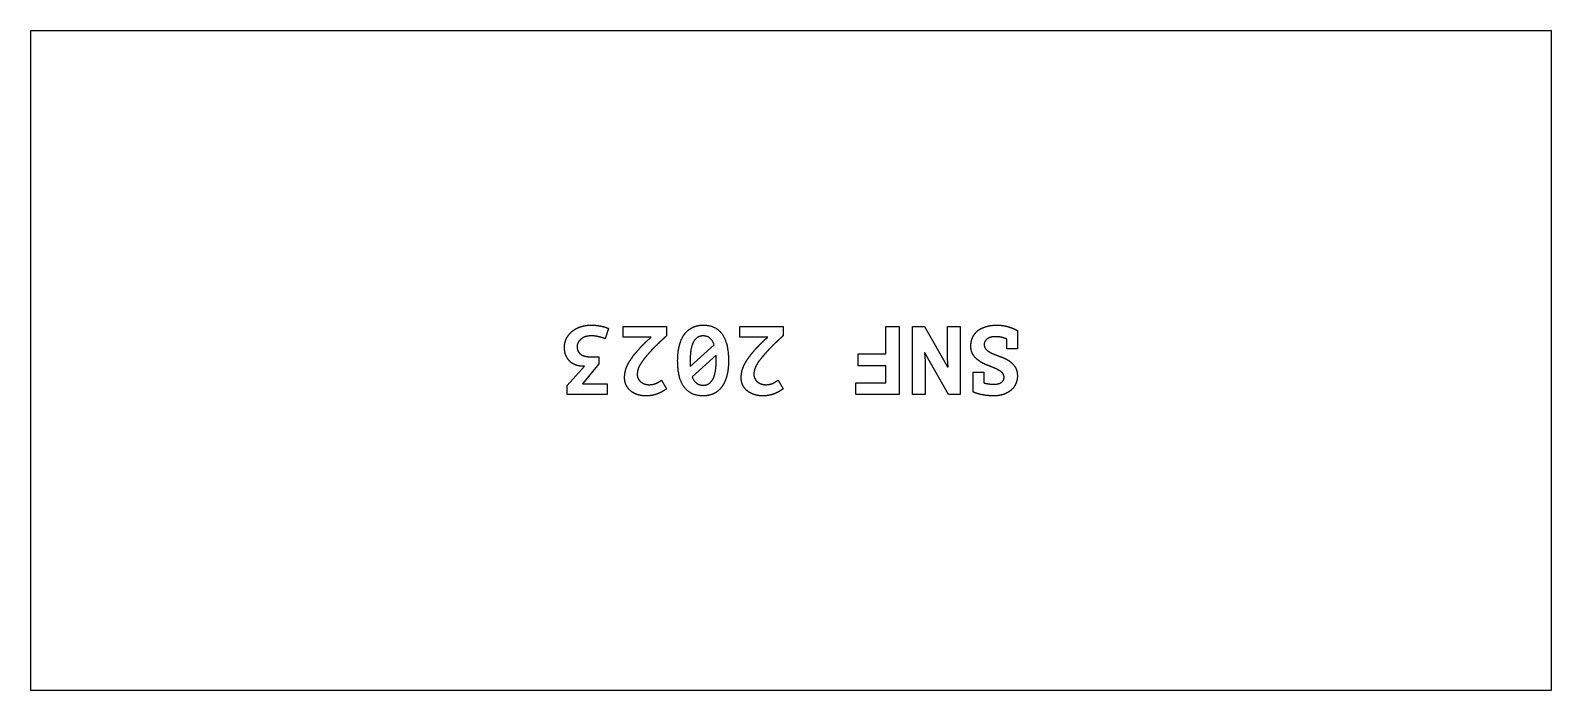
# Model space of a CAD drawing. Header units: millimetres. Extents: x -56 to 56, y -24 to 24.
import ezdxf

# ---------------------------------------------------------------- set-up
doc = ezdxf.new("R2010")
doc.units = ezdxf.units.MM
doc.layers.get('0').update_dxf_attribs({"linetype": 'CONTINUOUS'})

msp = doc.modelspace()

# ---------------------------------------------------------------- linework, layer by layer
for p, q in [((-13.41, 2.36), (-13.66, 1.59)), ((-12.34, 2.5), (-9.15, 2.5)), ((-12.34, 1.71), (-12.34, 2.5)), ((-9.15, 2.5), (-9.15, 1.81)), ((-3.76, 2.5), (-0.58, 2.5)), ((-3.76, 1.71), (-3.76, 2.5)), ((-0.58, 2.5), (-0.58, 1.81)), ((6.96, 0.48), (6.96, 2.5)), ((6.96, 2.5), (7.94, 2.5)), ((7.94, 2.5), (7.94, -2.5)), ((8.94, -2.5), (8.94, 2.5)), ((8.94, 2.5), (9.8, 2.5)), ((9.8, 2.5), (11.51, -0.46)), ((11.5, 0.14), (11.5, 2.5)), ((11.5, 2.5), (12.43, 2.5)), ((12.43, 2.5), (12.43, -2.5)), ((-10.28, 1.71), (-12.34, 1.71)), ((-7.4, -0.43), (-5.65, 1.16)), ((-1.71, 1.71), (-3.76, 1.71)), ((15.86, 0.87), (15.86, 1.57)), ((16.65, 2.2), (16.65, 0.87)), ((-14.53, 0.26), (-14.13, 0.26)), ((-14.13, 0.26), (-14.13, -0.25)), ((-5.51, 0.39), (-7.26, -1.2)), ((4.93, -0.39), (4.93, 0.48)), ((4.93, 0.48), (6.96, 0.48)), ((9.84, 0.56), (9.81, 0.56)), ((9.81, 0.56), (9.87, -0.04)), ((11.57, -2.5), (9.84, 0.56)), ((11.54, -0.46), (11.5, 0.14)), ((16.65, 0.87), (15.86, 0.87)), ((-16.44, -1.85), (-15.18, -0.42)), ((-15.18, -0.42), (-15.34, -0.42)), ((-14.13, -0.25), (-15.33, -1.72)), ((6.96, -0.39), (4.93, -0.39)), ((6.96, -1.63), (6.96, -0.39)), ((9.87, -0.04), (9.87, -2.5)), ((11.51, -0.46), (11.54, -0.46)), ((13.39, -2.31), (13.39, -0.86)), ((13.39, -0.86), (14.18, -0.86)), ((14.18, -0.86), (14.18, -1.65)), ((-16.44, -2.5), (-16.44, -1.85)), ((-15.33, -1.72), (-13.52, -1.72)), ((-13.52, -1.72), (-13.52, -2.5)), ((-9.52, -1.44), (-9.15, -2.09)), ((-0.95, -1.44), (-0.58, -2.09)), ((4.77, -2.5), (4.77, -1.63)), ((4.77, -1.63), (6.96, -1.63)), ((-13.52, -2.5), (-16.44, -2.5)), ((7.94, -2.5), (4.77, -2.5)), ((9.87, -2.5), (8.94, -2.5)), ((12.43, -2.5), (11.57, -2.5))]:
    msp.add_line(p, q)
for points in [[(55.89, 24.27), (-55.9, 24.25), (-55.89, -24.27), (55.9, -24.25)], [(55.9, -3.25), (55.9, 3.25), (55.9, 24.25), (-55.9, 24.25), (-55.9, 2.76), (-55.9, -2.76), (-55.9, -24.25), (55.9, -24.25)]]:
    msp.add_lwpolyline(points, close=True)
for points in [[(-16.04, 2.18), (-15.76, 2.39), (-15.41, 2.5)], [(-15.41, 2.5), (-15.05, 2.6), (-14.67, 2.6)], [(-14.67, 2.6), (-14.35, 2.6), (-14.03, 2.54)], [(-14.03, 2.54), (-13.71, 2.48), (-13.41, 2.36)], [(-7.81, 1.96), (-7.56, 2.28), (-7.21, 2.44)], [(-7.21, 2.44), (-6.87, 2.6), (-6.45, 2.6)], [(-6.45, 2.6), (-5.54, 2.6), (-5.06, 1.94)], [(13.76, 2.22), (14.02, 2.41), (14.37, 2.5)], [(14.37, 2.5), (14.72, 2.6), (15.13, 2.6)], [(15.13, 2.6), (15.4, 2.6), (15.64, 2.56)], [(15.64, 2.56), (15.86, 2.52), (16.06, 2.45)], [(16.06, 2.45), (16.26, 2.39), (16.41, 2.32)], [(16.41, 2.32), (16.56, 2.24), (16.65, 2.2)], [(-16.65, 0.95), (-16.65, 1.35), (-16.48, 1.66)], [(-16.48, 1.66), (-16.31, 1.97), (-16.04, 2.18)], [(-15.64, 1.33), (-15.72, 1.18), (-15.72, 1.01)], [(-15.42, 1.58), (-15.56, 1.47), (-15.64, 1.33)], [(-15.09, 1.76), (-15.29, 1.69), (-15.42, 1.58)], [(-14.66, 1.81), (-14.89, 1.81), (-15.09, 1.76)], [(-14.36, 1.79), (-14.51, 1.81), (-14.66, 1.81)], [(-14.08, 1.73), (-14.22, 1.77), (-14.36, 1.79)], [(-13.83, 1.66), (-13.94, 1.7), (-14.08, 1.73)], [(-13.66, 1.59), (-13.72, 1.63), (-13.83, 1.66)], [(-11.22, 0.78), (-11.06, 0.97), (-10.89, 1.14)], [(-10.89, 1.14), (-10.73, 1.31), (-10.56, 1.46)], [(-10.56, 1.46), (-10.41, 1.61), (-10.28, 1.71)], [(-9.65, 1.35), (-9.81, 1.2), (-9.99, 1.02)], [(-9.36, 1.62), (-9.49, 1.5), (-9.65, 1.35)], [(-9.15, 1.81), (-9.24, 1.73), (-9.36, 1.62)], [(-8.33, -0.01), (-8.33, 0.65), (-8.19, 1.14)], [(-8.19, 1.14), (-8.06, 1.63), (-7.81, 1.96)], [(-7.16, 1.38), (-7.41, 0.94), (-7.41, -0.01)], [(-6.46, 1.81), (-6.91, 1.81), (-7.16, 1.38)], [(-5.65, 1.16), (-5.87, 1.81), (-6.46, 1.81)], [(-5.06, 1.94), (-4.59, 1.26), (-4.59, -0.01)], [(-2.65, 0.79), (-2.49, 0.97), (-2.32, 1.14)], [(-2.32, 1.14), (-2.16, 1.31), (-1.99, 1.46)], [(-1.99, 1.46), (-1.84, 1.61), (-1.71, 1.71)], [(-1.08, 1.35), (-1.24, 1.2), (-1.42, 1.02)], [(-0.79, 1.62), (-0.92, 1.5), (-1.08, 1.35)], [(-0.58, 1.81), (-0.66, 1.74), (-0.79, 1.62)], [(13.22, 1.05), (13.22, 1.44), (13.36, 1.73)], [(13.36, 1.73), (13.51, 2.02), (13.76, 2.22)], [(14.42, 1.59), (14.2, 1.43), (14.2, 1.16)], [(14.2, 1.16), (14.2, 0.92), (14.39, 0.77)], [(15.04, 1.75), (14.64, 1.75), (14.42, 1.59)], [(15.46, 1.71), (15.26, 1.75), (15.04, 1.75)], [(15.82, 1.59), (15.66, 1.66), (15.46, 1.71)], [(15.86, 1.57), (15.84, 1.58), (15.82, 1.59)], [(-16.54, 0.36), (-16.65, 0.61), (-16.65, 0.95)], [(-16.24, -0.07), (-16.43, 0.1), (-16.54, 0.36)], [(-15.72, 1.01), (-15.72, 0.79), (-15.63, 0.65)], [(-15.63, 0.65), (-15.54, 0.5), (-15.39, 0.41)], [(-15.39, 0.41), (-15.23, 0.33), (-15.01, 0.29)], [(-15.01, 0.29), (-14.79, 0.26), (-14.53, 0.26)], [(-11.85, -0.04), (-11.72, 0.16), (-11.54, 0.41)], [(-11.54, 0.41), (-11.39, 0.59), (-11.22, 0.78)], [(-10.76, 0.16), (-10.95, -0.07), (-11.06, -0.26)], [(-10.34, 0.65), (-10.59, 0.38), (-10.76, 0.16)], [(-9.99, 1.02), (-10.17, 0.84), (-10.34, 0.65)], [(-5.5, 0.2), (-5.51, 0.29), (-5.51, 0.39)], [(-5.5, -0.01), (-5.5, 0.1), (-5.5, 0.2)], [(-3.28, -0.04), (-3.15, 0.16), (-2.96, 0.41)], [(-2.96, 0.41), (-2.82, 0.59), (-2.65, 0.79)], [(-2.19, 0.16), (-2.38, -0.06), (-2.49, -0.26)], [(-1.77, 0.65), (-2.01, 0.38), (-2.19, 0.16)], [(-1.42, 1.02), (-1.6, 0.84), (-1.77, 0.65)], [(13.41, 0.39), (13.22, 0.65), (13.22, 1.05)], [(13.86, -0.05), (13.59, 0.12), (13.41, 0.39)], [(14.39, 0.77), (14.56, 0.62), (14.84, 0.5)], [(14.84, 0.5), (15.1, 0.39), (15.42, 0.27)], [(15.42, 0.27), (15.74, 0.16), (16.01, -0.01)], [(-15.83, -0.33), (-16.06, -0.24), (-16.24, -0.07)], [(-15.34, -0.42), (-15.59, -0.42), (-15.83, -0.33)], [(-12.23, -1.27), (-12.23, -1.04), (-12.19, -0.84)], [(-12.19, -0.84), (-12.15, -0.64), (-12.06, -0.44)], [(-12.06, -0.44), (-11.99, -0.25), (-11.85, -0.04)], [(-11.24, -0.64), (-11.3, -0.84), (-11.3, -1.04)], [(-11.3, -1.04), (-11.3, -1.18), (-11.24, -1.32)], [(-11.06, -0.26), (-11.19, -0.46), (-11.24, -0.64)], [(-7.84, -1.97), (-8.33, -1.34), (-8.33, -0.01)], [(-7.41, -0.01), (-7.41, -0.12), (-7.41, -0.22)], [(-7.41, -0.22), (-7.41, -0.33), (-7.4, -0.43)], [(-5.74, -1.37), (-5.5, -0.94), (-5.5, -0.01)], [(-4.59, -0.01), (-4.59, -0.66), (-4.72, -1.14)], [(-3.66, -1.26), (-3.66, -1.04), (-3.61, -0.84)], [(-3.61, -0.84), (-3.58, -0.64), (-3.49, -0.44)], [(-3.49, -0.44), (-3.41, -0.25), (-3.28, -0.04)], [(-2.67, -0.64), (-2.73, -0.84), (-2.73, -1.04)], [(-2.73, -1.04), (-2.73, -1.18), (-2.66, -1.31)], [(-2.49, -0.26), (-2.61, -0.46), (-2.67, -0.64)], [(14.44, -0.35), (14.12, -0.23), (13.86, -0.05)], [(15.03, -0.59), (14.76, -0.47), (14.44, -0.35)], [(15.48, -0.86), (15.29, -0.71), (15.03, -0.59)], [(15.66, -1.25), (15.66, -1.01), (15.48, -0.86)], [(16.01, -0.01), (16.27, -0.19), (16.46, -0.46)], [(16.46, -0.46), (16.64, -0.72), (16.64, -1.14)], [(-12.1, -1.84), (-12.23, -1.59), (-12.23, -1.27)], [(-11.75, -2.26), (-11.97, -2.09), (-12.1, -1.84)], [(-11.24, -1.32), (-11.17, -1.45), (-11.06, -1.55)], [(-11.06, -1.55), (-10.94, -1.66), (-10.78, -1.72)], [(-10.78, -1.72), (-10.62, -1.78), (-10.43, -1.78)], [(-10.43, -1.78), (-10.17, -1.78), (-9.96, -1.7)], [(-9.96, -1.7), (-9.75, -1.62), (-9.52, -1.44)], [(-9.15, -2.09), (-9.45, -2.31), (-9.81, -2.45)], [(-6.46, -2.6), (-7.36, -2.6), (-7.84, -1.97)], [(-7.26, -1.2), (-7.04, -1.82), (-6.45, -1.82)], [(-6.45, -1.82), (-5.99, -1.82), (-5.74, -1.37)], [(-5.1, -1.96), (-5.35, -2.28), (-5.69, -2.44)], [(-4.72, -1.14), (-4.86, -1.64), (-5.1, -1.96)], [(-3.53, -1.84), (-3.66, -1.59), (-3.66, -1.26)], [(-3.18, -2.26), (-3.4, -2.09), (-3.53, -1.84)], [(-2.66, -1.31), (-2.6, -1.45), (-2.49, -1.55)], [(-2.49, -1.55), (-2.37, -1.66), (-2.21, -1.71)], [(-2.21, -1.71), (-2.05, -1.78), (-1.86, -1.78)], [(-1.86, -1.78), (-1.6, -1.78), (-1.39, -1.7)], [(-1.39, -1.7), (-1.18, -1.62), (-0.95, -1.44)], [(-0.58, -2.09), (-0.88, -2.31), (-1.24, -2.45)], [(14.18, -1.65), (14.2, -1.65), (14.22, -1.66)], [(14.22, -1.66), (14.38, -1.7), (14.56, -1.72)], [(14.56, -1.72), (14.74, -1.75), (14.92, -1.75)], [(14.92, -1.75), (15.26, -1.75), (15.46, -1.61)], [(15.46, -1.61), (15.66, -1.48), (15.66, -1.25)], [(16.16, -2.19), (15.94, -2.38), (15.62, -2.49)], [(16.51, -1.73), (16.39, -2), (16.16, -2.19)], [(16.64, -1.14), (16.64, -1.46), (16.51, -1.73)], [(-11.25, -2.52), (-11.54, -2.43), (-11.75, -2.26)], [(-10.66, -2.6), (-10.97, -2.6), (-11.25, -2.52)], [(-9.81, -2.45), (-10.19, -2.6), (-10.66, -2.6)], [(-5.69, -2.44), (-6.04, -2.6), (-6.46, -2.6)], [(-2.68, -2.51), (-2.96, -2.43), (-3.18, -2.26)], [(-2.09, -2.6), (-2.4, -2.6), (-2.68, -2.51)], [(-1.24, -2.45), (-1.61, -2.6), (-2.09, -2.6)], [(14.06, -2.52), (13.64, -2.44), (13.39, -2.31)], [(14.92, -2.6), (14.49, -2.6), (14.06, -2.52)], [(15.62, -2.49), (15.31, -2.6), (14.92, -2.6)]]:
    msp.add_open_spline(points, degree=2)

doc.saveas('drawing.dxf')
